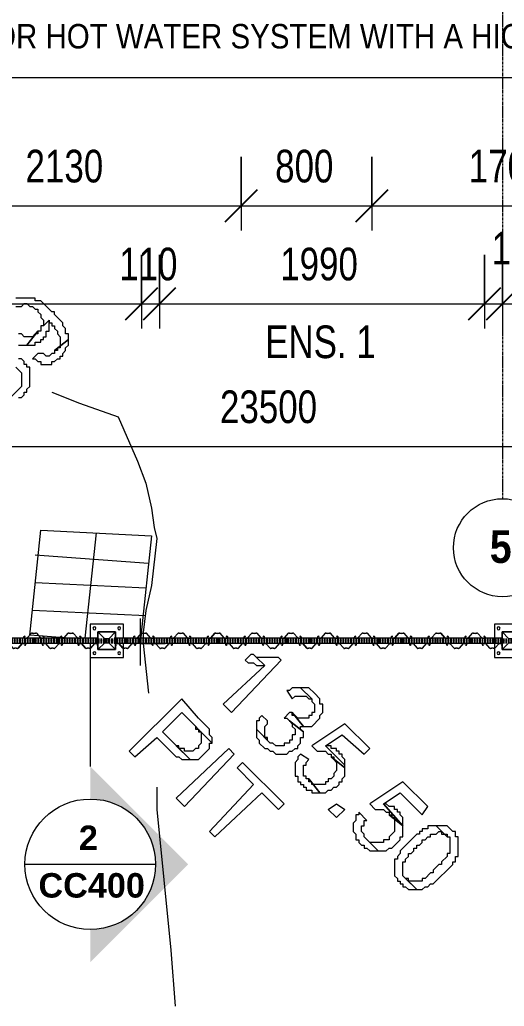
# Model space of a CAD drawing. Header units: millimetres. Extents: x -3370 to 37592, y -25802 to 13127.
# Drawn here: x 18788 to 21755, y -12431 to -6387 of the extents above; entities that cross this region are included whole.
import ezdxf

# ---------------------------------------------------------------- set-up
doc = ezdxf.new("R2010")
doc.units = ezdxf.units.MM
doc.linetypes.add('Boundary', pattern=[16, 10, -3, 0, -3])
doc.linetypes.add('Grid Line', pattern=[22.225, 12.7, -3.175, 3.175, -3.175])
for name, color, linetype, lineweight in [('2 Hoop survey', 8, 'Continuous', 9), ('A-ANNO-DIMS', 211, 'Continuous', 9), ('A-ANNO-DIMS-100', 211, 'Continuous', 9), ('A-FLOR-HRAL', 11, 'Continuous', 9), ('C-BLDG-PADS', 91, 'Continuous', 9), ('C-PROP-LINE', 91, 'Boundary', 70), ('G-ANNO-SYMB', 111, 'Continuous', 9), ('G-ANNO-TEXT', 231, 'Continuous', 9), ('S-GRID', 1, 'Continuous', 9), ('S-GRID-IDEN', 1, 'Continuous', 9), ('默认', 18, 'Continuous', 9)]:
    doc.layers.add(name, color=color, linetype=linetype, lineweight=lineweight)
doc.styles.add('Arial_B', font='arialbd.ttf', dxfattribs={"height": 150})
doc.styles.add('Avenir', font='', dxfattribs={"width": 0.9, "height": 150})
doc.styles.add('Avenir_1', font='', dxfattribs={"width": 0.8, "height": 200})
doc.styles.add('Avenir_B', font='', dxfattribs={"width": 0.9, "height": 200})
doc.styles.get('Avenir').set_extended_font_data('Avenir')
doc.styles.get('Avenir_1').set_extended_font_data('Avenir')
doc.styles.get('Avenir_B').set_extended_font_data('Avenir', bold=True)
doc.dimstyles.new('OJID-2_0mm_Diagonal_Tick', dxfattribs={"dimscale": 304.8, "dimtxt": 282.499429, "dimasz": 0.656168, "dimexe": 0.492126, "dimexo": 0.0625, "dimgap": 0.164042, "dimtad": 1, "dimdsep": 46, "dimtxsty": 'Avenir_1', "dimblk1": 'OBLIQUE', "dimblk2": 'OBLIQUE', "dimsah": 1, "dimcen": 0.09, "dimdle": 0.492126, "dimazin": 3, "dimtfac": 1, "dimtdec": 4, "dimtix": 1, "dimtmove": 0, "dimatfit": 3, "dimfxl": 0.984252, "dimfxlon": 1, "dimtvp": 1, "dimtolj": 1, "dimarcsym": 2})
doc.dimstyles.new('OJID-2_0mm_Diagonal_Tick_1', dxfattribs={"dimscale": 304.8, "dimtxt": 282.499429, "dimasz": 0.656168, "dimexe": 0.492126, "dimexo": 0.0625, "dimgap": 0.164042, "dimtad": 1, "dimdsep": 46, "dimtxsty": 'Avenir_1', "dimblk1": 'OBLIQUE', "dimblk2": 'OBLIQUE', "dimsah": 1, "dimcen": 0.09, "dimdle": 0.492126, "dimazin": 3, "dimtfac": 1, "dimtdec": 4, "dimtix": 1, "dimtmove": 2, "dimatfit": 3, "dimfxl": 0.984252, "dimfxlon": 1, "dimtvp": 1, "dimtolj": 1, "dimarcsym": 2})

# ---------------------------------------------------------------- blocks, each defined once
blk = doc.blocks.new('2 Hoop survey-1260670-Lower Ground Floor')
at = {"layer": '默认', "color": 9}
for p, q in [((67685, 657.7), (67617.2, 14.2)), ((68023.6, 640.7), (67962.3, 43.3)), ((68006.7, 471.4), (67312.5, 522.2)), ((67989.8, 319), (67312.5, 352.9)), ((67989.8, 149.7), (67295.5, 183.6)), ((67955.9, 132.8), (67955.9, 36.6)), ((67334.1, 27), (67278.9, 31.1)), ((67489.1, 15.4), (67335.2, 26.9)), ((67518.5, 13.2), (67490.1, 15.3)), ((67955.9, 35.5), (67955.9, 13.2)), ((67962.3, 42.6), (67959.3, 13.2)), ((67972.8, 43.3), (67972.8, 13.2)), ((67955.9, -19.6), (67852.4, -19.6)), ((67955.9, -19.6), (67941.8, -18.6)), ((67955.9, -18.6), (67955.9, -155.1)), ((67955.9, -19.6), (68108.3, -19.6)), ((67972.8, -19.6), (68006.7, -324.4))]:
    blk.add_line(p, q, dxfattribs=at)
at = {"layer": '默认', "color": 9, "flags": 128}
for points in [[(67193.9, 2046.1), (67227.8, 2046.1), (67244.7, 2063.1), (67261.7, 2063.1), (67278.6, 2046.1), (67295.5, 2046.1), (67312.5, 2029.2), (67329.4, 2029.2), (67329.4, 2012.3), (67346.3, 1995.3), (67346.3, 1978.4), (67363.3, 1961.5), (67363.3, 1927.6), (67397.1, 1961.5), (67397.1, 1944.5), (67414.1, 1944.5), (67414.1, 1927.6), (67431, 1927.6), (67431, 1910.7), (67447.9, 1893.7), (67447.9, 1876.8), (67464.9, 1859.9), (67464.9, 1792.1), (67447.9, 1792.1), (67447.9, 1775.2), (67431, 1775.2), (67515.6, 1842.9), (67515.6, 1876.8), (67498.7, 1876.8), (67498.7, 1910.7), (67481.8, 1927.6), (67481.8, 1944.5), (67431, 1995.3), (67431, 2012.3), (67414.1, 2012.3), (67346.3, 2080), (67312.5, 2080), (67312.5, 2096.9), (67193.9, 2096.9)], [(67210.9, 1809.1), (67261.7, 1809.1), (67329.4, 1893.7), (67329.4, 1876.8), (67312.5, 1876.8), (67295.5, 1859.9), (67244.7, 1859.9), (67227.8, 1876.8), (67210.9, 1876.8)], [(67193.9, 1673.6), (67227.8, 1639.7), (67227.8, 1555.1), (67126.2, 1453.5)], [(67210.9, 1487.4), (67227.8, 1487.4), (67244.7, 1504.3), (67244.7, 1521.2), (67261.7, 1521.2), (67261.7, 1538.1), (67278.6, 1555.1), (67278.6, 1673.6), (67261.7, 1673.6), (67261.7, 1690.5), (67244.7, 1690.5), (67244.7, 1707.5), (67227.8, 1724.4), (67210.9, 1724.4)], [(67414.1, 1521.2), (67583.4, 1453.5), (67820.4, 1368.8), (67939, 1097.9), (67989.8, 962.4), (68023.6, 810.1), (68040.6, 691.5), (68057.5, 623.8), (68023.6, 335.9), (67989.8, 183.6), (67972.8, 48.1), (67972.8, 44.1)], [(67278.7, 32.1), (67346.3, 674.6), (68023.6, 640.7)], [(68057.5, -900.1), (68057.5, -1035.6), (68142.1, -1899.1), (68169, -2242)]]:
    blk.add_lwpolyline(points, dxfattribs=at)
for points in [[(67363.3, 1927.6), (67346.3, 1927.6), (67346.3, 1893.7), (67329.4, 1893.7), (67261.7, 1809.1), (67312.5, 1809.1), (67312.5, 1826), (67346.3, 1826), (67346.3, 1842.9), (67363.3, 1842.9), (67363.3, 1859.9), (67380.2, 1859.9), (67380.2, 1893.7), (67397.1, 1893.7), (67397.1, 1961.5)], [(67329.4, 1758.3), (67295.5, 1724.4), (67312.5, 1724.4), (67329.4, 1707.5), (67346.3, 1707.5), (67346.3, 1690.5), (67414.1, 1690.5), (67414.1, 1707.5), (67431, 1707.5), (67447.9, 1724.4), (67464.9, 1724.4), (67464.9, 1741.3), (67481.8, 1741.3), (67481.8, 1758.3), (67498.7, 1775.2), (67498.7, 1792.1), (67515.6, 1809.1), (67515.6, 1842.9), (67431, 1775.2), (67431, 1758.3), (67414.1, 1758.3), (67397.1, 1741.3), (67380.2, 1741.3), (67363.3, 1758.3)], [(68819.4, -121.2), (68802.5, -104.3), (68667.1, -104.3), (68717.8, -155.1), (68463.9, -392.1), (68514.7, -442.9)], [(68667.1, -104.3), (68650.1, -87.4), (68633.2, -87.4), (68599.3, -121.2), (68616.3, -138.2), (68650.1, -138.2), (68667.1, -155.1), (68717.8, -155.1)], [(68938, -290.6), (68887.2, -290.6), (68870.2, -307.5), (68853.3, -307.5), (68887.2, -358.3), (68904.1, -341.3), (68971.8, -341.3), (68988.8, -358.3), (69005.7, -358.3)], [(69022.6, -324.4), (68988.8, -290.6), (68938, -290.6), (69005.7, -358.3), (69005.7, -375.2), (69022.6, -392.1), (69022.6, -442.9), (69005.7, -442.9), (69005.7, -459.9), (68988.8, -459.9), (68988.8, -476.8), (68921, -476.8), (68904.1, -459.9), (68887.2, -459.9), (68887.2, -442.9), (68954.9, -527.6), (69005.7, -527.6), (69056.5, -476.8), (69056.5, -459.9), (69073.4, -442.9), (69073.4, -392.1), (69056.5, -392.1), (69056.5, -358.3)], [(68311.5, -476.8), (68209.9, -358.3), (67888.2, -680), (67922, -713.9), (68057.5, -595.3), (68176, -713.9), (68192.9, -713.9), (68209.9, -730.8), (68260.7, -730.8), (68091.4, -561.5), (68209.9, -442.9), (68396.1, -629.2), (68396.1, -595.3), (68379.2, -578.4), (68379.2, -544.5)], [(68734.8, -493.7), (68700.9, -459.9), (68684, -476.8), (68684, -493.7), (68667.1, -493.7), (68667.1, -544.5), (68734.8, -612.3), (68734.8, -595.3), (68717.8, -595.3), (68717.8, -527.6), (68734.8, -510.7)], [(68870.2, -442.9), (68836.4, -476.8), (68853.3, -476.8), (68870.2, -493.7), (68954.9, -561.5), (68938, -544.5), (68938, -527.6), (68954.9, -527.6), (68887.2, -442.9)], [(68396.1, -629.2), (68294.5, -527.6), (68294.5, -544.5), (68311.5, -544.5), (68311.5, -561.5), (68328.4, -561.5), (68328.4, -629.2), (68311.5, -646.1), (68311.5, -663.1), (68294.5, -663.1), (68277.6, -680), (68226.8, -680), (68226.8, -663.1), (68192.9, -663.1), (68192.9, -646.1), (68176, -646.1), (68260.7, -730.8), (68311.5, -730.8), (68379.2, -663.1), (68379.2, -629.2)], [(68954.9, -561.5), (68870.2, -493.7), (68887.2, -510.7), (68887.2, -527.6), (68904.1, -544.5), (68904.1, -578.4), (68887.2, -578.4), (68887.2, -612.3), (68870.2, -612.3), (68870.2, -629.2), (68836.4, -629.2), (68836.4, -646.1), (68785.6, -646.1), (68768.6, -629.2), (68751.7, -629.2), (68667.1, -544.5), (68667.1, -595.3), (68684, -612.3), (68684, -629.2), (68717.8, -663.1), (68734.8, -663.1), (68751.7, -680), (68768.6, -680), (68785.6, -696.9), (68853.3, -696.9), (68870.2, -680), (68887.2, -680), (68904.1, -663.1), (68921, -663.1), (68921, -646.1), (68938, -629.2), (68938, -595.3), (68954.9, -595.3)], [(69361.3, -663.1), (69208.9, -510.7), (69005.7, -646.1), (69039.6, -680), (69090.4, -680), (69107.3, -696.9), (69124.2, -696.9), (69124.2, -713.9), (69208.9, -781.6), (69208.9, -764.7), (69090.4, -646.1), (69192, -578.4), (69327.4, -696.9)], [(68176, -967.8), (68497.7, -663.1), (68531.6, -696.9), (68226.8, -1018.6)], [(69175, -680), (69158.1, -680), (69158.1, -663.1), (69124.2, -663.1), (69124.2, -646.1), (69090.4, -646.1), (69208.9, -764.7), (69208.9, -730.8), (69192, -713.9), (69192, -696.9), (69175, -696.9)], [(68988.8, -730.8), (68938, -696.9), (68921, -713.9), (68921, -730.8), (68904.1, -747.7), (68904.1, -832.4), (68921, -832.4), (68921, -866.3), (68938, -866.3), (68938, -883.2), (68954.9, -883.2), (68954.9, -900.1), (68971.8, -900.1), (68971.8, -917), (69005.7, -917), (69005.7, -934), (69056.5, -934), (68988.8, -849.3), (68971.8, -849.3), (68971.8, -832.4), (68954.9, -832.4), (68954.9, -764.7), (68971.8, -764.7), (68971.8, -747.7)], [(69208.9, -781.6), (69124.2, -713.9), (69141.2, -713.9), (69141.2, -730.8), (69158.1, -747.7), (69158.1, -798.5), (69141.2, -815.5), (69141.2, -832.4), (69124.2, -849.3), (69107.3, -849.3), (69107.3, -866.3), (69090.4, -866.3), (69090.4, -883.2), (69005.7, -883.2), (69005.7, -866.3), (68988.8, -866.3), (68988.8, -849.3), (69056.5, -934), (69090.4, -934), (69107.3, -917), (69124.2, -917), (69141.2, -900.1), (69158.1, -900.1), (69175, -883.2), (69175, -866.3), (69192, -866.3), (69192, -849.3), (69208.9, -832.4)], [(68836.4, -1001.7), (68582.4, -747.7), (68548.5, -781.6), (68650.1, -883.2), (68379.2, -1171), (68413.1, -1204.9), (68700.9, -934), (68802.5, -1035.6)], [(69716.9, -1018.6), (69564.5, -866.3), (69361.3, -1001.7), (69395.1, -1035.6), (69445.9, -1035.6), (69462.9, -1052.5), (69479.8, -1052.5), (69479.8, -1069.4), (69564.5, -1137.2), (69445.9, -1001.7), (69547.5, -934), (69683, -1069.4)], [(69107.3, -1035.6), (69158.1, -1001.7), (69208.9, -1035.6), (69158.1, -1086.4)], [(69530.6, -1052.5), (69530.6, -1035.6), (69513.7, -1035.6), (69513.7, -1018.6), (69479.8, -1018.6), (69462.9, -1001.7), (69445.9, -1001.7), (69564.5, -1137.2), (69564.5, -1086.4), (69547.5, -1069.4), (69547.5, -1052.5)], [(69344.3, -1103.3), (69293.6, -1052.5), (69293.6, -1069.4), (69276.6, -1069.4), (69276.6, -1103.3), (69259.7, -1120.2), (69259.7, -1171), (69276.6, -1188), (69276.6, -1221.8), (69293.6, -1221.8), (69293.6, -1238.8), (69310.5, -1255.7), (69327.4, -1255.7), (69327.4, -1272.6), (69344.3, -1272.6), (69361.3, -1289.6), (69412.1, -1289.6), (69327.4, -1204.9), (69327.4, -1188), (69310.5, -1171), (69310.5, -1137.2), (69327.4, -1137.2), (69327.4, -1103.3)], [(69564.5, -1137.2), (69479.8, -1069.4), (69496.7, -1069.4), (69496.7, -1086.4), (69513.7, -1086.4), (69513.7, -1171), (69479.8, -1204.9), (69479.8, -1221.8), (69445.9, -1221.8), (69445.9, -1238.8), (69361.3, -1238.8), (69412.1, -1289.6), (69462.9, -1289.6), (69479.8, -1272.6), (69496.7, -1272.6), (69547.5, -1221.8), (69547.5, -1204.9), (69564.5, -1204.9)], [(69767.7, -1137.2), (69716.9, -1137.2), (69716.9, -1154.1), (69683, -1154.1), (69683, -1171), (69666.1, -1171), (69666.1, -1188), (69649.1, -1188), (69547.5, -1289.6), (69547.5, -1306.5), (69530.6, -1323.4), (69530.6, -1340.4), (69513.7, -1340.4), (69513.7, -1442), (69530.6, -1458.9), (69530.6, -1475.8), (69547.5, -1475.8), (69547.5, -1492.8), (69564.5, -1492.8), (69564.5, -1509.7), (69581.4, -1509.7), (69598.3, -1526.6), (69649.1, -1526.6), (69564.5, -1442), (69564.5, -1357.3), (69581.4, -1357.3), (69581.4, -1340.4), (69598.3, -1323.4), (69598.3, -1306.5), (69615.3, -1306.5), (69632.2, -1289.6), (69632.2, -1272.6), (69649.1, -1272.6), (69649.1, -1255.7), (69666.1, -1255.7), (69683, -1238.8), (69683, -1221.8), (69699.9, -1221.8), (69716.9, -1204.9), (69733.8, -1204.9), (69733.8, -1188), (69767.7, -1188), (69784.6, -1171), (69801.5, -1171), (69801.5, -1188), (69835.4, -1188), (69835.4, -1204.9)], [(69869.3, -1171), (69835.4, -1137.2), (69767.7, -1137.2), (69835.4, -1204.9), (69852.3, -1204.9), (69852.3, -1306.5), (69835.4, -1306.5), (69835.4, -1323.4), (69801.5, -1357.3), (69801.5, -1374.2), (69784.6, -1374.2), (69750.7, -1408.1), (69750.7, -1425), (69733.8, -1425), (69699.9, -1458.9), (69683, -1458.9), (69683, -1475.8), (69598.3, -1475.8), (69598.3, -1458.9), (69581.4, -1458.9), (69649.1, -1526.6), (69683, -1526.6), (69699.9, -1509.7), (69716.9, -1509.7), (69733.8, -1492.8), (69750.7, -1492.8), (69869.3, -1374.2), (69869.3, -1357.3), (69886.2, -1357.3), (69886.2, -1323.4), (69903.1, -1323.4), (69903.1, -1204.9), (69886.2, -1204.9), (69886.2, -1171)]]:
    blk.add_lwpolyline(points, close=True, dxfattribs=at)
blk = doc.blocks.new('栏杆扶手 - Right Side-V1-Lower Ground Floor')
at = {"layer": 'A-FLOR-HRAL'}
for p, q in [((14.3, 41.4), (-14.4, 15.7)), ((-13.9, 15.1), (14.8, 40.8)), ((6.2, 53.8), (6.8, 54.4)), ((15.1, 57.8), (15.1, 43.2)), ((15.9, 43.2), (15.9, 57.8)), ((-14.4, -15.7), (14.3, -41.4)), ((14.8, -40.8), (-13.9, -15.1)), ((6.8, -54.4), (6.2, -53.8)), ((15.1, -43.2), (15.1, -57.8)), ((15.9, -57.8), (15.9, -43.2))]:
    blk.add_line(p, q, dxfattribs=at)
for centre, radius, start, end in [((10.2, 57.8), 5.65, 360, 225.25952), ((10.2, 57.8), 4.86, 0, 225.30193), ((-11.9, 12.6), 3.97, 129.21574, 193.48706), ((-64.6, 0), 50.2, 346.51294, 13.48706), ((-11.9, 12.6), 3.17, 129.21574, 193.48706), ((-64.6, 0), 51, 346.51294, 13.48706), ((12.7, 43.2), 2.38, 311.84708, 0), ((12.7, 43.2), 3.17, 311.84584, 0), ((-11.9, -12.6), 3.97, 166.51294, 230.78426), ((-11.9, -12.6), 3.18, 166.51294, 230.78426), ((10.2, -57.8), 5.65, 134.74048, 360), ((10.2, -57.8), 4.86, 134.69807, 0), ((12.7, -43.2), 2.38, 0, 48.15292), ((12.7, -43.2), 3.17, 0, 48.15416)]:
    blk.add_arc(centre, radius, start, end, dxfattribs=at)
blk = doc.blocks.new('栏杆扶手 - Left Side-1798714-Lower Ground Floor')
at = {"layer": 'A-FLOR-HRAL'}
for p, q in [((-15.9, 57.8), (-15.9, 43.2)), ((-15.1, 43.2), (-15.1, 57.8)), ((-14.8, 40.8), (13.9, 15.1)), ((14.4, 15.7), (-14.3, 41.4)), ((-6.8, 54.4), (-6.2, 53.8)), ((-15.9, -43.2), (-15.9, -57.8)), ((-15.1, -57.8), (-15.1, -43.2)), ((13.9, -15.1), (-14.8, -40.8)), ((-14.3, -41.4), (14.4, -15.7)), ((-6.2, -53.8), (-6.8, -54.4))]:
    blk.add_line(p, q, dxfattribs=at)
for centre, radius, start, end in [((-10.2, 57.8), 5.65, 314.74048, 180), ((-10.2, 57.8), 4.86, 314.69807, 180), ((-12.7, 43.2), 3.17, 180, 228.15416), ((-12.7, 43.2), 2.38, 180, 228.15292), ((64.6, 0), 51, 166.51294, 193.48706), ((11.9, 12.6), 3.18, 346.51294, 50.78426), ((11.9, 12.6), 3.97, 346.51294, 50.78426), ((64.6, 0), 50.2, 166.51294, 193.48706), ((-12.7, -43.2), 3.17, 131.84584, 180), ((-10.2, -57.8), 5.65, 180, 45.25952), ((-12.7, -43.2), 2.38, 131.84708, 180), ((-10.2, -57.8), 4.86, 180, 45.30193), ((11.9, -12.6), 3.17, 309.21574, 13.48706), ((11.9, -12.6), 3.97, 309.21574, 13.48706)]:
    blk.add_arc(centre, radius, start, end, dxfattribs=at)
blk = doc.blocks.new('栏杆扶手 - Right Side-V2-Lower Ground Floor')
at = {"layer": 'A-FLOR-HRAL'}
for p, q in [((14.3, 41.4), (-14.4, 15.7)), ((-13.9, 15.1), (14.8, 40.8)), ((6.2, 53.8), (6.8, 54.4)), ((15.1, 57.8), (15.1, 43.2)), ((15.9, 43.2), (15.9, 57.8)), ((-14.4, -15.7), (14.3, -41.4)), ((14.8, -40.8), (-13.9, -15.1)), ((6.8, -54.4), (6.2, -53.8)), ((15.1, -43.2), (15.1, -57.8)), ((15.9, -57.8), (15.9, -43.2))]:
    blk.add_line(p, q, dxfattribs=at)
for centre, radius, start, end in [((10.2, 57.8), 5.65, 360, 225.25952), ((10.2, 57.8), 4.86, 0, 225.30193), ((-11.9, 12.6), 3.97, 129.21574, 193.48706), ((-64.6, 0), 50.2, 346.51294, 13.48706), ((-11.9, 12.6), 3.17, 129.21574, 193.48706), ((-64.6, 0), 51, 346.51294, 13.48706), ((12.7, 43.2), 2.38, 311.84708, 0), ((12.7, 43.2), 3.17, 311.84584, 0), ((-11.9, -12.6), 3.97, 166.51294, 230.78426), ((-11.9, -12.6), 3.18, 166.51294, 230.78426), ((10.2, -57.8), 5.65, 134.74048, 205.13408), ((10.2, -57.8), 4.86, 134.69807, 205.10492), ((12.7, -43.2), 2.38, 0, 48.15292), ((10.2, -57.8), 4.86, 331.83726, 0), ((12.7, -43.2), 3.17, 0, 48.15416), ((10.2, -57.8), 5.65, 345.92128, 360)]:
    blk.add_arc(centre, radius, start, end, dxfattribs=at)
blk = doc.blocks.new('栏杆扶手 - Surface-Mounted Center-1798717-Lower Ground Floor')
at = {"layer": 'A-FLOR-HRAL'}
for p, q in [((-15.875, 101.6), (-101.6, 101.6)), ((-101.6, 101.6), (-101.6, -101.6)), ((101.6, 101.6), (15.875, 101.6)), ((101.6, -101.6), (101.6, 101.6)), ((-53.975, 53.975), (53.975, 53.975)), ((-53.975, 53.975), (-12.7, 12.7)), ((-53.975, -53.975), (-53.975, 53.975)), ((53.975, 53.975), (-53.975, 53.975)), ((-53.975, 53.975), (-53.975, -53.975)), ((12.7, 12.7), (-12.7, 12.7)), ((-12.7, 12.7), (-12.7, -12.7)), ((12.7, 12.7), (53.975, 53.975)), ((12.7, -12.7), (12.7, 12.7)), ((53.975, 53.975), (53.975, -53.975)), ((53.975, -53.975), (53.975, 53.975)), ((-53.975, -53.975), (-12.7, -12.7)), ((-15.875, -53.975), (-53.975, -53.975)), ((-53.975, -53.975), (-15.875, -53.975)), ((-12.7, -12.7), (12.7, -12.7)), ((53.975, -53.975), (12.7, -12.7)), ((53.975, -53.975), (15.875, -53.975)), ((15.875, -53.975), (53.975, -53.975)), ((-101.6, -101.6), (-15.875, -101.6)), ((15.875, -101.6), (101.6, -101.6))]:
    blk.add_line(p, q, dxfattribs=at)
for centre, start, end in [((-76.2, 76.2), 0, 180), ((-76.2, 76.2), 180, 0), ((76.2, 76.2), 0, 180), ((76.2, 76.2), 180, 0), ((-76.2, -76.2), 0, 180), ((-76.2, -76.2), 180, 0), ((76.2, -76.2), 0, 180), ((76.2, -76.2), 180, 0)]:
    blk.add_arc(centre, 8.731, start, end, dxfattribs=at)
blk = doc.blocks.new('栏杆扶手 - Right Side-1798712-Lower Ground Floor')
at = {"layer": 'A-FLOR-HRAL'}
for p, q in [((14.3, 41.4), (-14.4, 15.7)), ((-13.9, 15.1), (14.8, 40.8)), ((6.2, 53.8), (6.8, 54.4)), ((15.1, 57.8), (15.1, 43.2)), ((15.9, 43.2), (15.9, 57.8)), ((-14.4, -15.7), (14.3, -41.4)), ((14.8, -40.8), (-13.9, -15.1)), ((6.8, -54.4), (6.2, -53.8)), ((15.1, -43.2), (15.1, -57.8)), ((15.9, -57.8), (15.9, -43.2))]:
    blk.add_line(p, q, dxfattribs=at)
for centre, radius, start, end in [((-11.9, 12.6), 3.97, 129.21574, 193.48706), ((-64.6, 0), 50.2, 346.51294, 13.48706), ((-11.9, 12.6), 3.17, 129.21574, 193.48706), ((-64.6, 0), 51, 346.51294, 13.48706), ((10.2, 57.8), 5.65, 154.86592, 225.25952), ((10.2, 57.8), 4.86, 154.89508, 225.30193), ((12.7, 43.2), 2.38, 311.84708, 0), ((10.2, 57.8), 4.86, 0, 28.16274), ((12.7, 43.2), 3.17, 311.84584, 0), ((10.2, 57.8), 5.65, 360, 14.07872), ((-11.9, -12.6), 3.97, 166.51294, 230.78426), ((-11.9, -12.6), 3.18, 166.51294, 230.78426), ((10.2, -57.8), 5.65, 134.74048, 360), ((10.2, -57.8), 4.86, 134.69807, 0), ((12.7, -43.2), 2.38, 0, 48.15292), ((12.7, -43.2), 3.17, 0, 48.15416)]:
    blk.add_arc(centre, radius, start, end, dxfattribs=at)
blk = doc.blocks.new('栏杆扶手 - 栏杆扶手-2236474-Lower Ground Floor')
at = {"layer": 'A-FLOR-HRAL'}
for p, q in [((19266.8, -10175.8), (16889.6, -10175.8)), ((19266.8, -10207.5), (16889.6, -10207.5)), ((19375.8, -10175.8), (19365.9, -10175.8)), ((19375.8, -10207.5), (19365.9, -10207.5)), ((19375.8, -10207.5), (19375.8, -10175.8)), ((19451.3, -10175.8), (19375.8, -10175.8)), ((19451.3, -10207.5), (19375.8, -10207.5)), ((19451.3, -10207.5), (19451.3, -10175.8)), ((19524, -10175.8), (19451.3, -10175.8)), ((19524, -10207.5), (19451.3, -10207.5)), ((19524, -10207.5), (19524, -10175.8)), ((21743.1, -10175.8), (19524, -10175.8)), ((21743.1, -10207.5), (19524, -10207.5))]:
    blk.add_line(p, q, dxfattribs=at)
at = {"rotation": 89.99999999999982}
for name, p in [('栏杆扶手 - Surface-Mounted Center-1798717-Lower Ground Floor', (19320.7, -10191.6)), ('栏杆扶手 - Surface-Mounted Center-1798717-Lower Ground Floor', (21797, -10191.6)), ('栏杆扶手 - Left Side-1798714-Lower Ground Floor', (18874.6, -10159.8)), ('栏杆扶手 - Left Side-1798714-Lower Ground Floor', (19100, -10159.8)), ('栏杆扶手 - Left Side-1798714-Lower Ground Floor', (19547.7, -10159.8)), ('栏杆扶手 - Left Side-1798714-Lower Ground Floor', (19773.1, -10159.8)), ('栏杆扶手 - Left Side-1798714-Lower Ground Floor', (19998.5, -10159.8)), ('栏杆扶手 - Left Side-1798714-Lower Ground Floor', (20223.9, -10159.8)), ('栏杆扶手 - Left Side-1798714-Lower Ground Floor', (20449.3, -10159.8)), ('栏杆扶手 - Left Side-1798714-Lower Ground Floor', (20674.7, -10159.8)), ('栏杆扶手 - Left Side-1798714-Lower Ground Floor', (20900.1, -10159.8)), ('栏杆扶手 - Left Side-1798714-Lower Ground Floor', (21125.5, -10159.8)), ('栏杆扶手 - Left Side-1798714-Lower Ground Floor', (21350.9, -10159.8)), ('栏杆扶手 - Left Side-1798714-Lower Ground Floor', (21576.3, -10159.8)), ('栏杆扶手 - Right Side-V1-Lower Ground Floor', (18761.9, -10223.4)), ('栏杆扶手 - Right Side-V1-Lower Ground Floor', (18987.3, -10223.4)), ('栏杆扶手 - Right Side-V2-Lower Ground Floor', (19206.4, -10223.4)), ('栏杆扶手 - Right Side-1798712-Lower Ground Floor', (19435, -10223.4)), ('栏杆扶手 - Right Side-V1-Lower Ground Floor', (19660.4, -10223.4)), ('栏杆扶手 - Right Side-V1-Lower Ground Floor', (19885.8, -10223.4)), ('栏杆扶手 - Right Side-V1-Lower Ground Floor', (20111.2, -10223.4)), ('栏杆扶手 - Right Side-V1-Lower Ground Floor', (20336.6, -10223.4)), ('栏杆扶手 - Right Side-V1-Lower Ground Floor', (20562, -10223.4)), ('栏杆扶手 - Right Side-V1-Lower Ground Floor', (20787.4, -10223.4)), ('栏杆扶手 - Right Side-V1-Lower Ground Floor', (21012.8, -10223.4)), ('栏杆扶手 - Right Side-V1-Lower Ground Floor', (21238.2, -10223.4)), ('栏杆扶手 - Right Side-V1-Lower Ground Floor', (21463.6, -10223.4)), ('栏杆扶手 - Right Side-V2-Lower Ground Floor', (21682.7, -10223.4))]:
    blk.add_blockref(name, p, dxfattribs=at)
blk = doc.blocks.new('Family - ___-1140397-Lower Ground Floor')
at = {"layer": 'C-PROP-LINE'}
blk.add_line((-3370.2, -10191.6), (37591.9, -10191.6), dxfattribs=at)
blk = doc.blocks.new('DIMBLOCK7-Lower Ground Floor')
at = {"layer": 'A-ANNO-DIMS-100'}
for p, q in [((18014, -7227.6), (18014, -7677.6)), ((18014, -7527.6), (18014, -7227.6)), ((20144, -7227.6), (20144, -7677.6)), ((20144, -7527.6), (20144, -7227.6)), ((18014, -7527.6), (20144, -7527.6))]:
    blk.add_line(p, q, dxfattribs=at)
at = {"layer": 'A-ANNO-DIMS-100', "lineweight": 25}
for p, q in [((18014, -7527.6), (18114, -7427.6)), ((20144, -7527.6), (20244, -7427.6)), ((18014, -7527.6), (17914, -7627.6)), ((20144, -7527.6), (20044, -7627.6))]:
    blk.add_line(p, q, dxfattribs=at)
at = {"layer": 'A-ANNO-DIMS-100', "color": 0, "insert": (18822.9, -7183.5), "char_height": 200, "width": 614.719, "attachment_point": 1, "line_spacing_factor": 1.129998, "style": 'Avenir_1'}
blk.add_mtext('2130', dxfattribs=at)
blk = doc.blocks.new('_Oblique')
at = {"color": 0, "linetype": 'ByBlock', "lineweight": -2}
blk.add_line((-0.5, -0.5), (0.5, 0.5), dxfattribs=at)
blk = doc.blocks.new('DIMBLOCK8-Lower Ground Floor')
at = {"layer": 'A-ANNO-DIMS-100'}
for p, q in [((20144, -7227.6), (20144, -7677.6)), ((20144, -7527.6), (20144, -7227.6)), ((20944, -7227.6), (20944, -7677.6)), ((20944, -7527.6), (20944, -7227.6)), ((20144, -7527.6), (20944, -7527.6))]:
    blk.add_line(p, q, dxfattribs=at)
at = {"layer": 'A-ANNO-DIMS-100', "lineweight": 25}
for p, q in [((20144, -7527.6), (20244, -7427.6)), ((20944, -7527.6), (21044, -7427.6)), ((20144, -7527.6), (20044, -7627.6)), ((20944, -7527.6), (20844, -7627.6))]:
    blk.add_line(p, q, dxfattribs=at)
at = {"layer": 'A-ANNO-DIMS-100', "color": 0, "insert": (20351.9, -7183.5), "char_height": 200, "width": 461.039, "attachment_point": 1, "line_spacing_factor": 1.129998, "style": 'Avenir_1'}
blk.add_mtext('800', dxfattribs=at)
blk = doc.blocks.new('DIMBLOCK9-Lower Ground Floor')
at = {"layer": 'A-ANNO-DIMS-100'}
for p, q in [((20944, -7227.6), (20944, -7677.6)), ((20944, -7527.6), (20944, -7227.6)), ((22644, -7227.6), (22644, -7677.6)), ((22644, -7527.6), (22644, -7227.6)), ((20944, -7527.6), (22644, -7527.6))]:
    blk.add_line(p, q, dxfattribs=at)
at = {"layer": 'A-ANNO-DIMS-100', "lineweight": 25}
for p, q in [((20944, -7527.6), (21044, -7427.6)), ((22644, -7527.6), (22744, -7427.6)), ((20944, -7527.6), (20844, -7627.6)), ((22644, -7527.6), (22544, -7627.6))]:
    blk.add_line(p, q, dxfattribs=at)
at = {"layer": 'A-ANNO-DIMS-100', "color": 0, "insert": (21537.9, -7183.5), "char_height": 200, "width": 614.719, "attachment_point": 1, "line_spacing_factor": 1.129998, "style": 'Avenir_1'}
blk.add_mtext('1700', dxfattribs=at)
blk = doc.blocks.new('剖面 - Filled-602395-Lower Ground Floor')
at = {"layer": 'G-ANNO-SYMB'}
h = blk.add_hatch(color=256, dxfattribs=at)
edge = h.paths.add_edge_path()
edge.add_line((-12, 0), (-6.01, 5.99))
edge.add_line((-6.01, 5.99), (-6.01, 4))
edge.add_arc((-6, 0), 4, 90.14527, 180)
edge.add_line((-10, 0), (-12, 0))
h = blk.add_hatch(color=256, dxfattribs=at)
edge = h.paths.add_edge_path()
edge.add_line((0, 0), (-2.02, 0))
edge.add_arc((-6.02, 0), 4, 0, 89.85473)
edge.add_line((-6.01, 4), (-6.01, 6.01))
edge.add_line((-6.01, 6.01), (0, 0))
for start, end in [(360, 180), (180, 360)]:
    blk.add_arc((-6, 0), 4, start, end, dxfattribs=at)
blk = doc.blocks.new('DIMBLOCK48-Lower Ground Floor')
at = {"layer": 'A-ANNO-DIMS-100'}
for p, q in [((8584, -8702.1), (8584, -9152.1)), ((8584, -9002.1), (8584, -8702.1)), ((32084, -8702.1), (32084, -9152.1)), ((32084, -9002.1), (32084, -8702.1)), ((8434, -9002.1), (32084, -9002.1))]:
    blk.add_line(p, q, dxfattribs=at)
at = {"layer": 'A-ANNO-DIMS-100', "lineweight": 25}
for p, q in [((8584, -9002.1), (8684, -8902.1)), ((32084, -9002.1), (32184, -8902.1)), ((8584, -9002.1), (8484, -9102.1)), ((32084, -9002.1), (31984, -9102.1))]:
    blk.add_line(p, q, dxfattribs=at)
at = {"layer": 'A-ANNO-DIMS-100', "color": 0, "insert": (20013.9, -8657.9), "char_height": 200, "width": 768.398, "attachment_point": 1, "line_spacing_factor": 1.129998, "style": 'Avenir_1'}
blk.add_mtext('23500', dxfattribs=at)
blk = doc.blocks.new('轴网 - Annotation - Grid Head _Circle 6mm_-283740-Lower Ground Floor')
at = {"layer": 'S-GRID-IDEN'}
blk.add_circle((0, 0), 3, dxfattribs=at)
blk = doc.blocks.new('DIMBLOCK58-Lower Ground Floor')
at = {"layer": 'A-ANNO-DIMS-100'}
for p, q in [((16764, -7827.6), (16764, -8277.6)), ((16764, -8127.6), (16764, -7827.6)), ((19534, -7827.6), (19534, -8277.6)), ((19534, -8127.6), (19534, -7827.6)), ((16764, -8127.6), (19534, -8127.6))]:
    blk.add_line(p, q, dxfattribs=at)
at = {"layer": 'A-ANNO-DIMS-100', "lineweight": 25}
for p, q in [((16764, -8127.6), (16864, -8027.6)), ((19534, -8127.6), (19634, -8027.6)), ((16764, -8127.6), (16664, -8227.6)), ((19534, -8127.6), (19434, -8227.6))]:
    blk.add_line(p, q, dxfattribs=at)
at = {"layer": 'A-ANNO-DIMS-100', "color": 0, "char_height": 200, "attachment_point": 1, "line_spacing_factor": 1.129998, "style": 'Avenir_1'}
for s, insert, width in [('2770', (17892.9, -7783.5), 614.719), ('ENS. 0', (17800.6, -8260.1), 836.198)]:
    blk.add_mtext(s, dxfattribs=dict(at, insert=insert, width=width))
blk = doc.blocks.new('DIMBLOCK59-Lower Ground Floor')
at = {"layer": 'A-ANNO-DIMS-100'}
for p, q in [((19534, -7827.6), (19534, -8277.6)), ((19534, -8127.6), (19534, -7827.6)), ((19644, -7827.6), (19644, -8277.6)), ((19644, -8127.6), (19644, -7827.6)), ((19534, -8127.6), (19644, -8127.6))]:
    blk.add_line(p, q, dxfattribs=at)
at = {"layer": 'A-ANNO-DIMS-100', "lineweight": 25}
for p, q in [((19534, -8127.6), (19634, -8027.6)), ((19644, -8127.6), (19744, -8027.6)), ((19534, -8127.6), (19434, -8227.6)), ((19644, -8127.6), (19544, -8227.6))]:
    blk.add_line(p, q, dxfattribs=at)
at = {"layer": 'A-ANNO-DIMS-100', "color": 0, "insert": (19396.9, -7783.5), "char_height": 200, "width": 461.039, "attachment_point": 1, "line_spacing_factor": 1.129998, "style": 'Avenir_1'}
blk.add_mtext('110', dxfattribs=at)
blk = doc.blocks.new('DIMBLOCK60-Lower Ground Floor')
at = {"layer": 'A-ANNO-DIMS-100'}
for p, q in [((19644, -7827.6), (19644, -8277.6)), ((19644, -8127.6), (19644, -7827.6)), ((21634, -7827.6), (21634, -8277.6)), ((21634, -8127.6), (21634, -7827.6)), ((19644, -8127.6), (21634, -8127.6))]:
    blk.add_line(p, q, dxfattribs=at)
at = {"layer": 'A-ANNO-DIMS-100', "lineweight": 25}
for p, q in [((19644, -8127.6), (19744, -8027.6)), ((21634, -8127.6), (21734, -8027.6)), ((19644, -8127.6), (19544, -8227.6)), ((21634, -8127.6), (21534, -8227.6))]:
    blk.add_line(p, q, dxfattribs=at)
at = {"layer": 'A-ANNO-DIMS-100', "color": 0, "char_height": 200, "attachment_point": 1, "line_spacing_factor": 1.129998, "style": 'Avenir_1'}
for s, insert, width in [('1990', (20382.9, -7783.5), 614.719), ('ENS. 1', (20290.6, -8260.1), 836.198)]:
    blk.add_mtext(s, dxfattribs=dict(at, insert=insert, width=width))
blk = doc.blocks.new('DIMBLOCK61-Lower Ground Floor')
at = {"layer": 'A-ANNO-DIMS-100'}
for p, q in [((21634, -7827.6), (21634, -8277.6)), ((21634, -8127.6), (21634, -7827.6)), ((21744, -7827.6), (21744, -8277.6)), ((21744, -8127.6), (21744, -7827.6)), ((21634, -8127.6), (21744, -8127.6))]:
    blk.add_line(p, q, dxfattribs=at)
at = {"layer": 'A-ANNO-DIMS-100', "lineweight": 25}
for p, q in [((21634, -8127.6), (21734, -8027.6)), ((21744, -8127.6), (21844, -8027.6)), ((21634, -8127.6), (21534, -8227.6)), ((21744, -8127.6), (21644, -8227.6))]:
    blk.add_line(p, q, dxfattribs=at)
at = {"layer": 'A-ANNO-DIMS-100', "color": 0, "insert": (21677.9, -7685.8), "char_height": 200, "width": 461.039, "attachment_point": 1, "line_spacing_factor": 1.129998, "style": 'Avenir_1'}
blk.add_mtext('110', dxfattribs=at)
blk = doc.blocks.new('DIMBLOCK62-Lower Ground Floor')
at = {"layer": 'A-ANNO-DIMS-100'}
for p, q in [((21744, -7827.6), (21744, -8277.6)), ((21744, -8127.6), (21744, -7827.6)), ((25864, -7827.6), (25864, -8277.6)), ((25864, -8127.6), (25864, -7827.6)), ((21744, -8127.6), (25864, -8127.6))]:
    blk.add_line(p, q, dxfattribs=at)
at = {"layer": 'A-ANNO-DIMS-100', "lineweight": 25}
for p, q in [((21744, -8127.6), (21844, -8027.6)), ((25864, -8127.6), (25964, -8027.6)), ((21744, -8127.6), (21644, -8227.6)), ((25864, -8127.6), (25764, -8227.6))]:
    blk.add_line(p, q, dxfattribs=at)
at = {"layer": 'A-ANNO-DIMS-100', "color": 0, "char_height": 200, "attachment_point": 1, "line_spacing_factor": 1.129998, "style": 'Avenir_1'}
for s, insert, width in [('4120', (23547.9, -7783.5), 614.719), ('BEDROOM 1', (23122.3, -8260.1), 1636.237)]:
    blk.add_mtext(s, dxfattribs=dict(at, insert=insert, width=width))

msp = doc.modelspace()

# ---------------------------------------------------------------- linework, layer by layer
at = {"layer": 'C-BLDG-PADS'}
msp.add_line((8584.04, -6741.636), (25784.04, -6741.636), dxfattribs=at)
at = {"layer": 'G-ANNO-SYMB'}
for p, q in [((19219.213, -10222.723), (19219.213, -10961.055)), ((18819.213, -11561.055), (19619.213, -11561.055))]:
    msp.add_line(p, q, dxfattribs=at)
at = {"layer": 'S-GRID', "linetype": 'Grid Line'}
msp.add_line((21744.04, -110.599), (21744.04, -9321.465), dxfattribs=at)

# ---------------------------------------------------------------- block references
at = {"layer": '2 Hoop survey', "color": 9}
msp.add_blockref('2 Hoop survey-1260670-Lower Ground Floor', (-48430.024, -10188.937), dxfattribs=at)
at = {"layer": 'A-FLOR-HRAL'}
msp.add_blockref('栏杆扶手 - 栏杆扶手-2236474-Lower Ground Floor', (0, 0), dxfattribs=at)
at = {"layer": 'C-PROP-LINE'}
msp.add_blockref('Family - ___-1140397-Lower Ground Floor', (0, 0), dxfattribs=at)
at = {"layer": 'G-ANNO-SYMB', "extrusion": (0, 0, -1), "xscale": 99.99999999999993, "yscale": 99.99999999999993, "zscale": 99.99999999999993, "rotation": 90.00000000000053}
msp.add_blockref('剖面 - Filled-602395-Lower Ground Floor', (-19219.213, -10961.055), dxfattribs=at)
at = {"layer": 'S-GRID-IDEN', "xscale": 99.99999999999993, "yscale": 99.99999999999993, "zscale": 99.99999999999993, "rotation": 180}
msp.add_blockref('轴网 - Annotation - Grid Head _Circle 6mm_-283740-Lower Ground Floor', (21744.04, -9621.465), dxfattribs=at)

# ---------------------------------------------------------------- texts
at = {"layer": 'G-ANNO-SYMB', "char_height": 150, "attachment_point": 1, "style": 'Arial_B'}
for s, insert, width in [('\\fArial|b1|i0|c134|p34|;2', (19149.705, -11323.87), 144.30375), ('CC400', (18902.143, -11615.067), 801.6875)]:
    msp.add_mtext(s, dxfattribs=dict(at, insert=insert, width=width))
at = {"layer": 'G-ANNO-TEXT', "color": 7, "insert": (18513.997, -6412.903), "char_height": 150, "width": 6529.74469, "attachment_point": 1, "style": 'Avenir'}
msp.add_mtext('- OR HOT WATER SYSTEM WITH A HIGHER ENERGY RATING', dxfattribs=at)
at = {"layer": 'S-GRID-IDEN', "insert": (21666.762, -9514.812), "char_height": 200, "width": 180.37969, "attachment_point": 1, "style": 'Avenir_B'}
msp.add_mtext('\\fAvenir|b1|i0|c134|p34|;\\W.9;5', dxfattribs=at)

# ---------------------------------------------------------------- dimensions: what is measured, and where the dimension line sits
at = {"layer": 'A-ANNO-DIMS'}
for base, p1, p2, override, picture, middle in [((20144.04, -7527.635), (18014.04, -7227.635), (20144.04, -7227.635), {"dimfxl": 2130}, 'DIMBLOCK7-Lower Ground Floor', (19079.04, -7374.245)), ((20944.04, -7527.635), (20144.04, -7227.635), (20944.04, -7227.635), {"dimfxl": 800}, 'DIMBLOCK8-Lower Ground Floor', (20544.04, -7374.245)), ((22644.04, -7527.635), (20944.04, -7227.635), (22644.04, -7227.635), {"dimfxl": 1700}, 'DIMBLOCK9-Lower Ground Floor', (21794.04, -7374.245)), ((19644.04, -8127.635), (19534.04, -7827.635), (19644.04, -7827.635), {"dimfxl": 110}, 'DIMBLOCK59-Lower Ground Floor', (19589.04, -7974.245)), ((32084.04, -9002.062), (8584.04, -8702.062), (32084.04, -8702.062), {"dimfxl": 23500}, 'DIMBLOCK48-Lower Ground Floor', (20334.04, -8848.672))]:
    dim = msp.add_linear_dim(base=base, p1=p1, p2=p2, dimstyle='OJID-2_0mm_Diagonal_Tick', override=override, dxfattribs=at)
    dim.commit()
    dim.dimension.update_dxf_attribs({"geometry": picture, "text_midpoint": middle})
dim = msp.add_linear_dim(base=(21744.04, -8127.635), p1=(21634.04, -7827.635), p2=(21744.04, -7827.635), dimstyle='OJID-2_0mm_Diagonal_Tick_1', override={"dimfxl": 110}, dxfattribs=at)
dim.commit()
dim.dimension.update_dxf_attribs({"geometry": 'DIMBLOCK61-Lower Ground Floor', "text_midpoint": (21908.451, -7819.101), "dimtype": 160})
for base, p1, p2, text, override, picture, middle in [((19534.04, -8127.635), (16764.04, -7827.635), (19534.04, -7827.635), '<>\\XENS. 0', {"dimfxl": 2770}, 'DIMBLOCK58-Lower Ground Floor', (18149.04, -8127.635)), ((21634.04, -8127.635), (19644.04, -7827.635), (21634.04, -7827.635), '<>\\XENS. 1', {"dimfxl": 1990}, 'DIMBLOCK60-Lower Ground Floor', (20639.04, -8127.635)), ((25864.04, -8127.635), (21744.04, -7827.635), (25864.04, -7827.635), '<>\\XBEDROOM 1', {"dimfxl": 4120}, 'DIMBLOCK62-Lower Ground Floor', (23804.04, -8127.635))]:
    dim = msp.add_linear_dim(base=base, p1=p1, p2=p2, text=text, dimstyle='OJID-2_0mm_Diagonal_Tick', override=override, dxfattribs=at)
    dim.commit()
    dim.dimension.update_dxf_attribs({"geometry": picture, "text_midpoint": middle})

doc.saveas('drawing.dxf')
